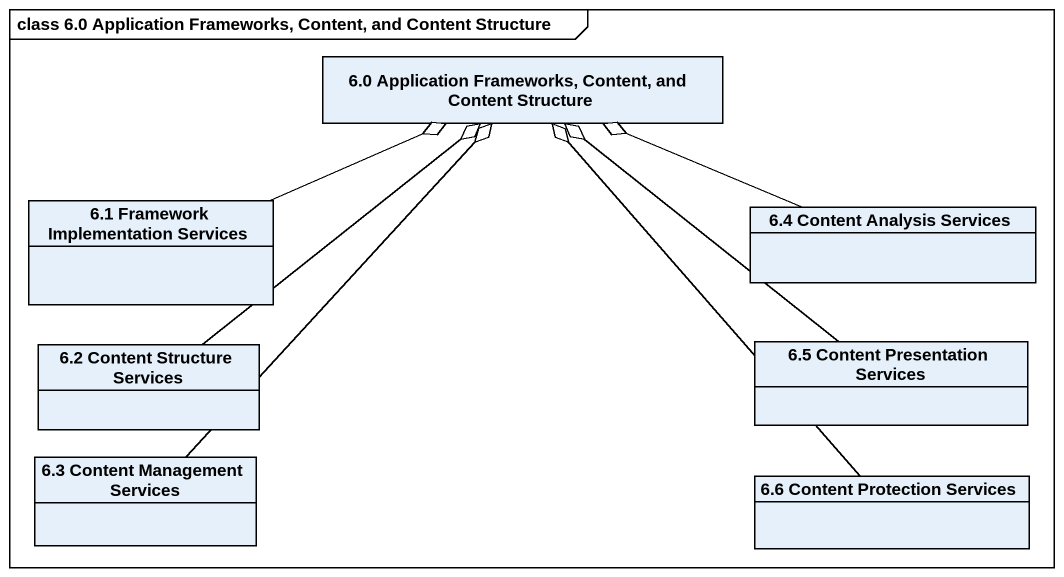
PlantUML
@startuml
mainframe class 6.0 Application Frameworks, Content, and Content Structure
hide circle
hide empty members
class "6.0 Application Frameworks, Content, and Content Structure" as c6_0_Application_Frameworks
class "6.1 Framework Implementation Services" as c6_1_Framework
class "6.4 Content Analysis Services" as c6_4_Content_Analysis
class "6.2 Content Structure Services" as c6_2_Content_Structure
class "6.5 Content Presentation Services" as c6_5_Content_Presentation
class "6.3 Content Management Services" as c6_3_Content_Management
class "6.6 Content Protection Services" as c6_6_Content_Protection
c6_1_Framework -right-o c6_0_Application_Frameworks
c6_4_Content_Analysis -left-o c6_0_Application_Frameworks
c6_2_Content_Structure -up-o c6_0_Application_Frameworks
c6_5_Content_Presentation -up-o c6_0_Application_Frameworks
c6_3_Content_Management -up-o c6_0_Application_Frameworks
c6_6_Content_Protection -up-o c6_0_Application_Frameworks
@enduml
